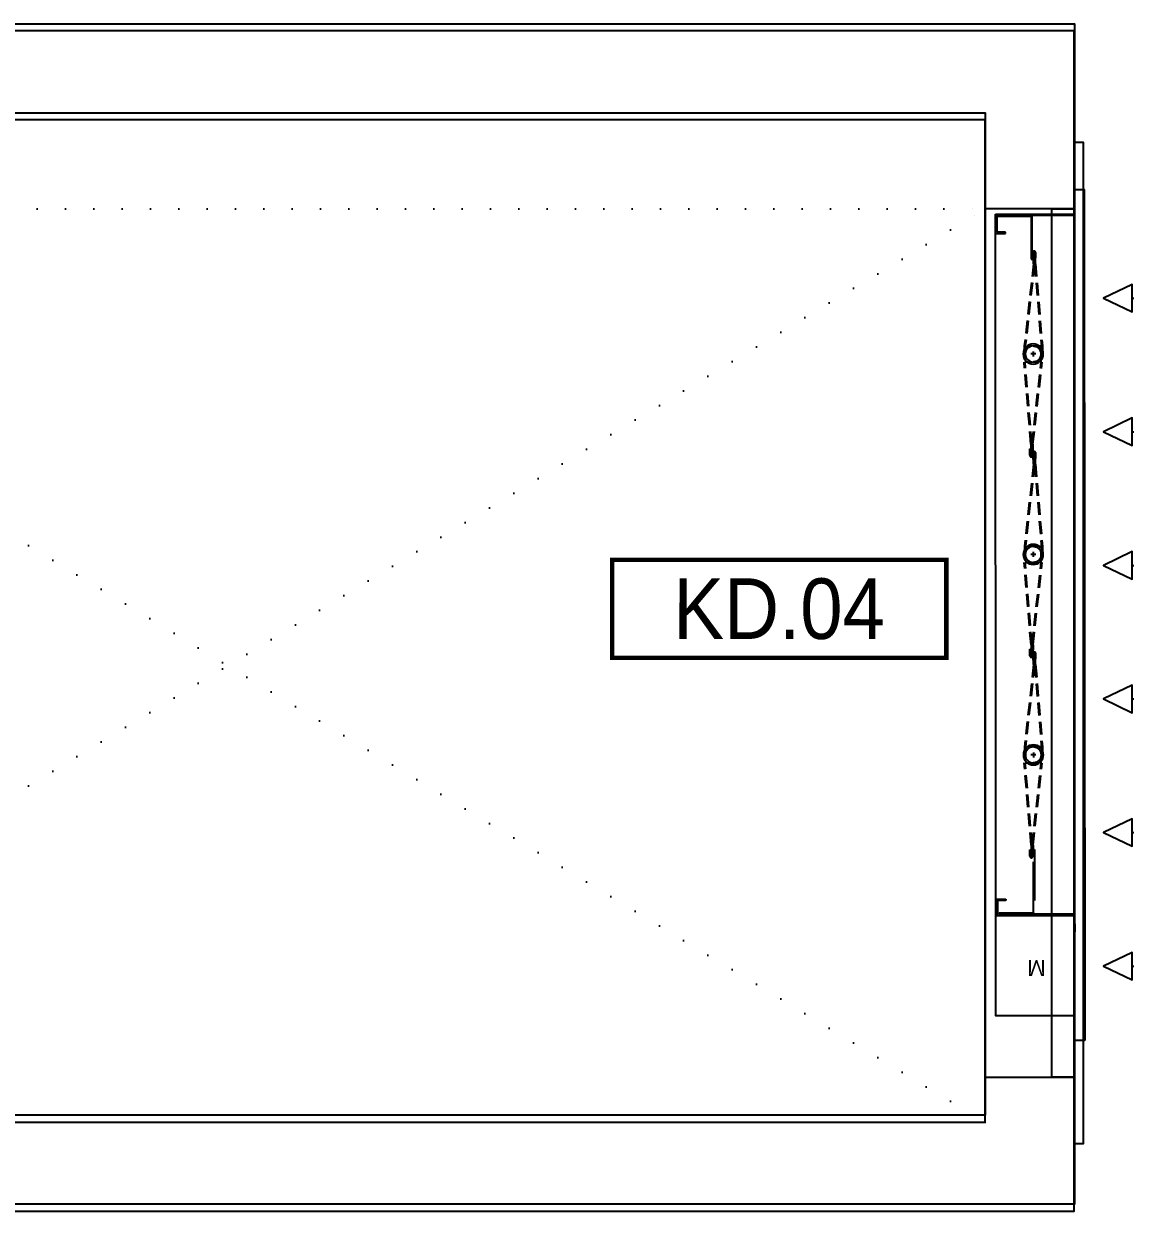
# Model space of a CAD drawing. Header units: millimetres. Extents: x -379292 to 1221486, y 92049 to 447512.
# Drawn here: x -173613 to -171140, y 192669 to 195335 of the extents above; entities that cross this region are included whole.
import ezdxf
from ezdxf.enums import TextEntityAlignment as Align

# ---------------------------------------------------------------- set-up
doc = ezdxf.new("R2010")
doc.units = ezdxf.units.MM
doc.linetypes.add('DOT', pattern=[6.35, 0, -6.35])
doc.linetypes.add('HIDDEN', pattern=[9.525, 6.35, -3.175])
for name, color, linetype in [('05_HOLE MC', 150, 'Continuous'), ('05_LOUVER', 2, 'Continuous'), ('05_WALL', 3, 'Continuous'), ('AIRONN ZONLAMA', 4, 'Continuous'), ('Aironn-MDD', 131, 'Continuous')]:
    doc.layers.add(name, color=color, linetype=linetype)
for name, color, linetype, lineweight in [('A-MENF-POZ', 137, 'Continuous', 0), ('AIRONN', 7, 'Continuous', 13), ('Aironn-Kodlama', 7, 'Continuous', 0)]:
    doc.layers.add(name, color=color, linetype=linetype, lineweight=lineweight)
doc.styles.add('IKT-MD', font='romans.shx', dxfattribs={"width": 0.5, "height": 20})
doc.styles.get("Standard").update_dxf_attribs({"font": 'segoeuil.ttf'})

# ---------------------------------------------------------------- blocks, each defined once
blk = doc.blocks.new('*U68')
at = {"color": 0}
for p, q in [((209.9, 5), (15, 5)), ((15, 5), (15, 0)), ((209.9, 0), (209.9, 5))]:
    blk.add_line(p, q, dxfattribs=at)
for points in [[(209.9, 20), (209.9, 0), (15, 0), (15, 20)], [(224.9, 0), (0, 0), (0, -2), (224.9, -2)]]:
    blk.add_lwpolyline(points, close=True, dxfattribs=at)
for points in [[(34.99, -13), (31.92, -13), (35, -6.54), (38.08, -13), (35, -13), (35, -31.54)], [(64.99, -13), (61.92, -13), (65, -6.54), (68.08, -13), (65, -13), (65, -31.54)], [(94.99, -13), (91.92, -13), (95, -6.54), (98.08, -13), (95, -13), (95, -31.54)], [(124.99, -13), (121.92, -13), (125, -6.54), (128.08, -13), (125, -13), (125, -31.54)], [(154.99, -13), (151.92, -13), (155, -6.54), (158.08, -13), (155, -13), (155, -31.54)], [(184.99, -13), (181.92, -13), (185, -6.54), (188.08, -13), (185, -13), (185, -31.54)]]:
    blk.add_lwpolyline(points, dxfattribs=at)
at = {"layer": 'A-MENF-POZ', "style": 'IKT-MD', "width": 0.5}
blk.add_attdef('MDamper:GEN+YUK', text='', height=10, dxfattribs=at).set_placement((112.45, -55), align=Align.MIDDLE_CENTER)
blk = doc.blocks.new('OtoParkBodrumKatMimari')
at = {"layer": '05_HOLE MC', "linetype": 'DOT', "ltscale": 10}
for points in [[(71500, 94100), (74900, 92050)], [(71500, 92050), (74900, 94100)]]:
    blk.add_lwpolyline(points, dxfattribs=at)
blk.add_lwpolyline([(71500, 94100), (74900, 94100), (74900, 92050), (71500, 92050)], close=True, dxfattribs=at)
at = {"layer": '05_WALL', "color": 8, "flags": 128}
for points in [[(71600, 91850), (75100, 91850), (75100, 94500), (71300, 94500), (71300, 92100)], [(71600, 92050), (74900, 92050), (74900, 94300), (71500, 94300), (71500, 92100)]]:
    blk.add_lwpolyline(points, dxfattribs=at)
at = {"layer": '05_LOUVER', "color": 8, "xscale": -10, "yscale": 10, "zscale": 10, "rotation": 89.99999999999997}
blk.add_blockref('*U68', (75100, 94250), dxfattribs=at)
blk = doc.blocks.new('A$C55E01BFA')
at = {"linetype": 'HIDDEN', "ltscale": 2}
for p, q in [((0.3, 290.1), (0.5, 301.1)), ((1.3, 290), (1.5, 301.1)), ((2.5, 301.1), (1.5, 301.1)), ((2.3, 290.1), (2.5, 301.1)), ((3.5, 301.1), (3.4, 294.6)), ((0.3, 290.1), (-8.9, 208.2)), ((1.3, 290), (-7.9, 208.1)), ((1.3, 290), (8.1, 207.9)), ((2.3, 290.1), (9.1, 208)), ((3.4, 294.6), (2.4, 294.6)), ((-9.1, 192), (-8.9, 208.2)), ((0, 197.5), (0, 202.5)), ((8.9, 191.8), (9.1, 208)), ((-2.3, 109.9), (-9.1, 192)), ((-1.3, 110), (-8.1, 192.1)), ((-2.5, 200), (2.5, 200)), ((-1.3, 110), (7.9, 191.9)), ((-0.3, 109.9), (8.9, 191.8)), ((-2.3, 109.9), (-2.5, 98.9)), ((-1.5, 98.9), (-1.3, 110)), ((-0.3, 109.9), (-0.5, 98.9)), ((-0.5, 98.9), (-1.5, 98.9)), ((0.6, 105.4), (-0.4, 105.4)), ((0.3, 90.1), (0.5, 101.1)), ((0.5, 98.9), (0.6, 105.4)), ((1.3, 90), (1.5, 101.1)), ((2.5, 101.1), (1.5, 101.1)), ((2.3, 90.1), (2.5, 101.1)), ((3.5, 101.1), (3.4, 94.6)), ((0.3, 90.1), (-8.9, 8.2)), ((1.3, 90), (-7.9, 8.1)), ((1.3, 90), (8.1, 7.9)), ((2.3, 90.1), (9.1, 8)), ((3.4, 94.6), (2.4, 94.6)), ((-9.1, -8), (-8.9, 8.2)), ((-2.5, 0), (2.5, 0)), ((0, -2.5), (0, 2.5)), ((8.9, -8.2), (9.1, 8)), ((-2.3, -90.1), (-9.1, -8)), ((-1.3, -90), (-8.1, -7.9)), ((-1.3, -90), (7.9, -8.1)), ((-0.3, -90.1), (8.9, -8.2)), ((-2.3, -90.1), (-2.5, -101.1)), ((-1.5, -101.1), (-1.3, -90)), ((-0.3, -90.1), (-0.5, -101.1)), ((0.6, -94.6), (-0.4, -94.6)), ((0.5, -101.1), (0.6, -94.6)), ((-0.5, -101.1), (-1.5, -101.1)), ((0.3, -109.9), (0.5, -98.9)), ((1.3, -110), (1.5, -98.9)), ((2.5, -98.9), (1.5, -98.9)), ((2.3, -109.9), (2.5, -98.9)), ((3.4, -105.4), (2.4, -105.4)), ((3.5, -98.9), (3.4, -105.4)), ((0.3, -109.9), (-8.9, -191.8)), ((1.3, -110), (-7.9, -191.9)), ((1.3, -110), (8.1, -192.1)), ((2.3, -109.9), (9.1, -192)), ((-9.1, -208), (-8.9, -191.8)), ((-2.5, -200), (2.5, -200)), ((0, -202.5), (0, -197.5)), ((8.9, -208.2), (9.1, -192)), ((-2.3, -290.1), (-9.1, -208)), ((-1.3, -290), (-8.1, -207.9)), ((-1.3, -290), (7.9, -208.1)), ((-0.3, -290.1), (8.9, -208.2)), ((-2.3, -290.1), (-2.5, -301.1)), ((-1.5, -301.1), (-1.3, -290)), ((-0.3, -290.1), (-0.5, -301.1)), ((0.6, -294.6), (-0.4, -294.6)), ((0.5, -301.1), (0.6, -294.6)), ((-0.5, -301.1), (-1.5, -301.1))]:
    blk.add_line(p, q, dxfattribs=at)
for points in [[(7.9, 191.9), (8.1, 207.9), (-7.9, 208.1), (-8.1, 192.1)], [(7.9, -8.1), (8.1, 7.9), (-7.9, 8.1), (-8.1, -7.9)], [(7.9, -208.1), (8.1, -192.1), (-7.9, -191.9), (-8.1, -207.9)]]:
    blk.add_lwpolyline(points, close=True, dxfattribs=at)
for centre in [(0, 200), (0, 0), (0, -200)]:
    blk.add_circle(centre, 8, dxfattribs=at)
for centre, radius, start, end in [((2, 301.1), 1.49, 359.1496, 179.1496), ((2, 301.1), 0.498, 359.1496, 179.1496), ((-1, 98.9), 1.49, 179.1496, 359.1496), ((-1, 98.9), 0.498, 179.1496, 359.1496), ((2, 101.1), 1.49, 359.1496, 179.1496), ((2, 101.1), 0.498, 359.1496, 179.1496), ((-1, -101.1), 1.49, 179.1496, 359.1496), ((-1, -101.1), 0.498, 179.1496, 359.1496), ((2, -98.9), 1.49, 359.1496, 179.1496), ((2, -98.9), 0.498, 359.1496, 179.1496), ((-1, -301.1), 1.49, 179.1496, 359.1496), ((-1, -301.1), 0.498, 179.1496, 359.1496)]:
    blk.add_arc(centre, radius, start, end, dxfattribs=at)
blk = doc.blocks.new('MDD')
at = {"layer": 'Aironn-MDD', "color": 1}
for p, q in [((7760.26, 5291.13), (7760.27, 5293.16)), ((7750.44, 5291.14), (7750.41, 5203.64)), ((7750.44, 5291.14), (7750.44, 5289.07)), ((7760.26, 5291.13), (7750.44, 5291.14)), ((7750.44, 5291.14), (7760.26, 5291.13)), ((7750.44, 5289.07), (7751.69, 5289.07)), ((7751.69, 5289.26), (7750.63, 5289.26)), ((7751.69, 5289.07), (7751.69, 5289.26)), ((7750.41, 5203.82), (7750.41, 5206.07)), ((7750.41, 5203.64), (7760.23, 5203.63))]:
    blk.add_line(p, q, dxfattribs=at)
at = {"layer": 'Aironn-MDD', "color": 1, "linetype": 'HIDDEN'}
for p, q in [((7760.26, 5290.95), (7750.44, 5290.95)), ((7750.63, 5289.26), (7750.63, 5291.14)), ((7750.41, 5206.07), (7751.66, 5206.07)), ((7751.66, 5205.89), (7750.6, 5205.89)), ((7750.6, 5205.89), (7750.6, 5203.89)), ((7751.66, 5206.07), (7751.66, 5205.89)), ((7760.23, 5203.82), (7750.41, 5203.82))]:
    blk.add_line(p, q, dxfattribs=at)
at = {"layer": 'Aironn-MDD', "color": 1}
blk.add_lwpolyline([(7761.52, 5306.71), (7760.27, 5306.71), (7760.2, 5200.56), (7761.45, 5200.56)], close=True, dxfattribs=at)
blk.add_lwpolyline([(7760.27, 5303.63), (7750.45, 5303.63), (7750.44, 5291.14)], dxfattribs=at)
at = {"layer": 'Aironn-MDD', "color": 1, "linetype": 'HIDDEN'}
for points in [[(7755.24, 5282.89), (7755.25, 5290.89), (7750.87, 5290.89), (7750.87, 5290.77), (7755.12, 5290.77), (7755.12, 5282.89), (7755.24, 5282.89)], [(7754.97, 5209.27), (7754.97, 5203.77), (7750.59, 5203.77), (7750.59, 5203.89), (7754.84, 5203.89), (7754.84, 5209.27), (7754.97, 5209.27)]]:
    blk.add_lwpolyline(points, dxfattribs=at)
at = {"layer": 'Aironn-MDD', "color": 1}
for centre, radius in [((7755.12, 5271.08), 1.25), ((7755.12, 5271.08), 1), ((7755.11, 5246.08), 1.25), ((7755.11, 5246.08), 1), ((7755.1, 5221.08), 1.25), ((7755.1, 5221.08), 1)]:
    blk.add_circle(centre, radius, dxfattribs=at)
at = {"layer": 'Aironn-MDD', "color": 2, "xscale": -0.1249999633550385, "yscale": 0.1249999633550385, "zscale": 0.1249999633550385, "rotation": 359.979984660754}
blk.add_blockref('A$C55E01BFA', (7755.11, 5246.08), dxfattribs=at)
at = {"layer": 'Aironn-MDD', "color": 1, "insert": (7754.34, 5298.65), "char_height": 1.99, "attachment_point": 1}
blk.add_mtext_dynamic_manual_height_columns('M', width=57.0814, gutter_width=12.5, heights=[0], dxfattribs=at)

msp = doc.modelspace()

# ---------------------------------------------------------------- block references
at = {"color": 8}
msp.add_blockref('OtoParkBodrumKatMimari', (-246354.8, 100818.8), dxfattribs=at)

# ---------------------------------------------------------------- next in the draw order: linework, layer by layer
at = {"layer": 'AIRONN ZONLAMA', "color": 3, "ltscale": 25}
msp.add_lwpolyline([(-175054.6, 195334.6), (-171254.6, 195334.6), (-171254.6, 192684.6), (-175054.6, 192684.6)], close=True, dxfattribs=at)
at = {"layer": 'AIRONN ZONLAMA', "color": 0, "ltscale": 25}
msp.add_lwpolyline([(-174854.6, 195134.6), (-171454.6, 195134.6), (-171454.6, 192884.6), (-174854.6, 192884.6)], close=True, dxfattribs=at)
at = {"layer": 'Aironn-Kodlama', "color": 7, "const_width": 10}
msp.add_lwpolyline([(-172292, 194131), (-172292, 193911), (-171542, 193911), (-171542, 194131)], close=True, dxfattribs=at)

# ---------------------------------------------------------------- next in the draw order: block references
at = {"layer": 'AIRONN', "color": 5, "xscale": -18, "yscale": 18, "zscale": 18, "rotation": 180}
msp.add_blockref('MDD', (-310938.7, 288572.7), dxfattribs=at)

# ---------------------------------------------------------------- next in the draw order: texts
at = {"layer": 'Aironn-Kodlama', "color": 3, "insert": (-172249.8, 194089.8), "char_height": 136, "width": 710.456, "attachment_point": 1, "rotation": 359.9619}
msp.add_mtext('{\\fArial|b0|i0|c162|p18;\\W0.9;\\C7;  KD\\fArial|b0|i0|c0|p18;.0\\fArial|b0|i0|c162|p18;4}', dxfattribs=at)

doc.saveas('drawing.dxf')
